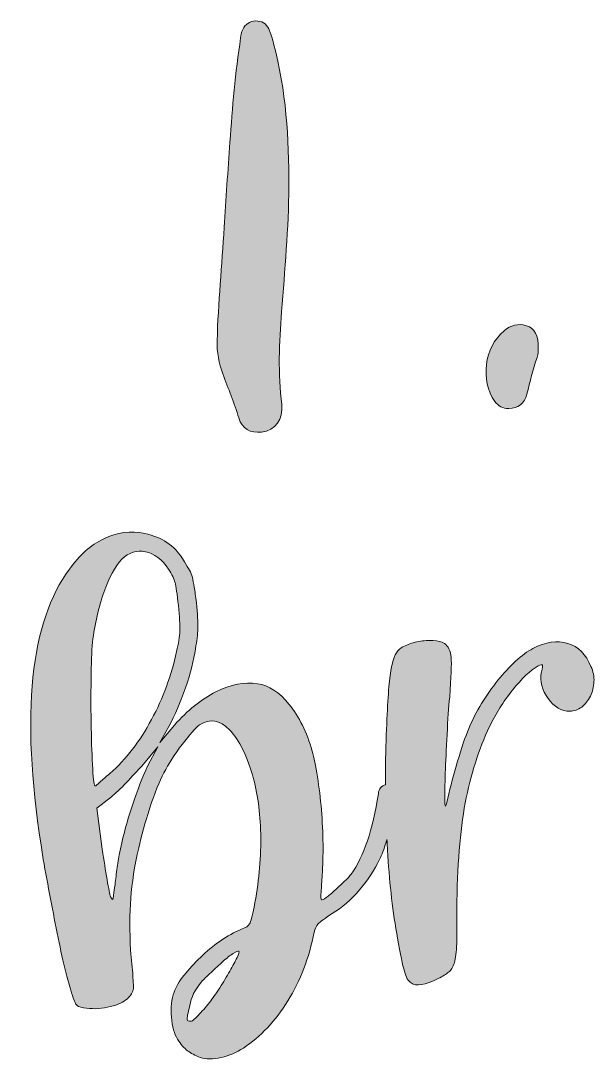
# Model space of a CAD drawing. Header units: inches. Extents: x 106 to 974, y -1026 to -54.
# Drawn here: x 464.4 to 662.3, y -412.7 to -54.4 of the extents above; entities that cross this region are included whole.
import ezdxf

# ---------------------------------------------------------------- set-up
doc = ezdxf.new("R2010")
doc.units = ezdxf.units.IN
doc.header["$MEASUREMENT"] = 0
doc.layers.add('Layer 1', color=7, linetype='Continuous')

# ---------------------------------------------------------------- blocks, each defined once
blk = doc.blocks.new('block 2')
at = {"layer": 'Layer 1', "true_color": 0xffffff}
h = blk.add_hatch(color=7, dxfattribs=at)
h.dxf.hatch_style = 2
edge = h.paths.add_edge_path()
edge.add_spline(control_points=[(539.63, -191.42), (540.69, -195.16), (543.64, -196.77), (547.5, -196.29), (552.12, -195.72), (555.07, -191.78), (554.45, -186.78), (553.14, -176.11), (553.54, -165.45), (554.37, -154.79), (555.5, -140.38), (556.82, -125.98), (556.87, -111.51), (556.93, -94.87), (555.96, -78.34), (551.62, -62.17), (551.17, -60.48), (550.71, -58.76), (549.99, -57.17), (549.14, -55.31), (547.52, -54.36), (545.43, -54.42), (543.34, -54.49), (541.9, -55.56), (540.96, -57.38), (540.49, -58.3), (540.41, -59.3), (540.26, -60.3), (538.45, -72.23), (537.39, -84.25), (536.55, -96.29), (535.87, -106.07), (535.2, -115.85), (534.59, -125.63), (533.79, -138.68), (532.53, -151.7), (532.14, -164.77), (532.02, -168.75), (532.75, -172.5), (534.09, -176.2), (535.93, -181.28), (538.15, -186.2), (539.63, -191.42)], knot_values=[0, 0, 0, 0, 1, 1, 1, 2, 2, 2, 3, 3, 3, 4, 4, 4, 5, 5, 5, 6, 6, 6, 7, 7, 7, 8, 8, 8, 9, 9, 9, 10, 10, 10, 11, 11, 11, 12, 12, 12, 13, 13, 13, 14, 14, 14, 14], degree=3, periodic=1)
h = blk.add_hatch(color=7, dxfattribs=at)
h.dxf.hatch_style = 2
edge = h.paths.add_edge_path()
edge.add_spline(control_points=[(632.78, -188.16), (635.93, -188.09), (638.28, -186.41), (639.07, -183.21), (640.13, -178.95), (641.05, -174.66), (642.57, -170.51), (642.99, -169.37), (642.92, -168.04), (642.97, -167.62), (643.06, -162.8), (641.8, -160.5), (638.85, -159.57), (635.97, -158.67), (633.44, -159.45), (631.14, -161.35), (624.34, -166.98), (622.86, -178.54), (627.99, -185.72), (629.2, -187.4), (630.74, -188.2), (632.78, -188.16)], knot_values=[0, 0, 0, 0, 1, 1, 1, 2, 2, 2, 3, 3, 3, 4, 4, 4, 5, 5, 5, 6, 6, 6, 7, 7, 7, 7], degree=3, periodic=1)
h = blk.add_hatch(color=7, dxfattribs=at)
h.dxf.hatch_style = 2
edge = h.paths.add_edge_path()
edge.add_spline(control_points=[(473.68, -352.2), (474.56, -356.8), (475.43, -361.34), (476.29, -365.84), (477.16, -370.35), (478.04, -374.56), (478.95, -378.48), (479.84, -382.4), (480.74, -385.85), (481.63, -388.82), (482.51, -391.59), (483.12, -393.25), (483.46, -393.79), (483.81, -394.33), (484.66, -394.71), (486.03, -394.95), (488.76, -395.42), (491.53, -395.36), (494.34, -394.77), (497.15, -394.18), (499.25, -393.34), (500.67, -392.23), (502.08, -391.12), (502.91, -389.97), (503.17, -388.8), (503.31, -388.4), (503.29, -386.82), (503.09, -384.07), (502.89, -381.32), (502.62, -378.33), (502.27, -375.11), (501.94, -368.45), (501.96, -362.47), (502.35, -357.16), (502.74, -351.85), (503.65, -346.06), (505.08, -339.78), (505.97, -335.66), (507.25, -331.07), (508.91, -326.01), (510.56, -320.95), (512.19, -316.9), (513.78, -313.86), (515.36, -310.82), (517.45, -307.58), (520.05, -304.14), (522.65, -300.7), (524.65, -298.43), (526.07, -297.32), (529.65, -295.02), (533.11, -295.61), (536.45, -299.07), (539.79, -302.55), (542.55, -308.18), (544.73, -315.99), (546.33, -321.94), (547.15, -328.75), (547.21, -336.4), (547.27, -344.05), (546.49, -351.98), (544.89, -360.19), (544.27, -363.32), (543.75, -365.24), (543.36, -365.96), (542.95, -366.67), (542.02, -367.3), (540.54, -367.84), (538.16, -368.86), (535.72, -370.22), (533.23, -371.93), (530.73, -373.63), (528.45, -375.5), (526.37, -377.55), (524.29, -379.59), (522.4, -381.66), (520.72, -383.75), (519.03, -385.85), (517.89, -387.79), (517.32, -389.57), (516.43, -391.97), (516.12, -394.83), (516.38, -398.15), (516.64, -401.47), (517.34, -404.03), (518.49, -405.82), (519.64, -407.61), (520.79, -408.92), (521.93, -409.75), (523.07, -410.59), (524.55, -411.39), (526.35, -412.15), (528.33, -412.7), (530.72, -412.68), (533.53, -412.1), (536.34, -411.51), (538.9, -410.42), (541.22, -408.83), (547.12, -404.94), (552.23, -399.51), (556.55, -392.53), (560.87, -385.56), (563.9, -377.67), (565.64, -368.87), (565.89, -367.7), (566.36, -366.74), (567.05, -365.99), (567.73, -365.25), (569.33, -364.07), (571.84, -362.46), (575.25, -360.37), (578.4, -357.64), (581.3, -354.27), (584.19, -350.9), (586.49, -347.39), (588.2, -343.76), (588.99, -342.15), (589.73, -340.2), (590.45, -337.92), (590.56, -337.57), (590.65, -337.21), (590.76, -336.86), (590.85, -338.79), (590.94, -340.72), (591.06, -342.57), (591.7, -352.56), (592.81, -362.02), (594.39, -370.95), (595.37, -376.47), (596.16, -380.27), (596.75, -382.36), (597.33, -384.45), (598.1, -385.78), (599.06, -386.34), (600.78, -387.66), (603.92, -387.17), (608.47, -384.85), (609.98, -384.08), (611.17, -383.36), (612.02, -382.69), (612.88, -382.02), (613.53, -380.92), (614, -379.39), (614.47, -377.87), (614.73, -375.67), (614.82, -372.82), (614.89, -369.96), (614.91, -365.97), (614.88, -360.83), (614.97, -346.17), (615.94, -333.98), (617.78, -324.26), (619.62, -314.54), (622.41, -305.77), (626.17, -297.94), (628.23, -293.55), (630.87, -289.34), (634.08, -285.32), (637.29, -281.31), (640.22, -278.53), (642.88, -276.99), (643.83, -276.6), (644.35, -276.5), (644.45, -276.69), (644.54, -276.88), (644.41, -277.65), (644.03, -278.98), (643.49, -282.22), (644.26, -285.31), (646.38, -288.24), (648.49, -291.18), (650.98, -292.64), (653.83, -292.62), (655.35, -292.61), (656.73, -292.13), (657.96, -291.16), (659.19, -290.21), (660.18, -288.96), (660.94, -287.43), (661.68, -285.91), (662.1, -284.24), (662.19, -282.43), (662.27, -280.62), (661.92, -278.86), (661.15, -277.15), (659.41, -272.98), (656.73, -270.33), (653.11, -269.21), (649.48, -268.09), (645.49, -268.69), (641.13, -271), (639.23, -271.97), (637.24, -273.41), (635.16, -275.33), (633.07, -277.24), (631.05, -279.45), (629.06, -281.93), (627.08, -284.42), (625.2, -287.1), (623.41, -289.96), (621.62, -292.83), (620.16, -295.69), (619.04, -298.56), (617.72, -301.61), (616.42, -305.38), (615.12, -309.86), (613.81, -314.34), (612.7, -318.58), (611.77, -322.59), (611.22, -325.07), (610.89, -325.93), (610.79, -325.16), (610.69, -324.41), (610.71, -320.69), (610.86, -314.03), (611.02, -310.22), (611.23, -305.75), (611.49, -300.61), (611.74, -295.46), (612.04, -291.18), (612.4, -287.75), (612.93, -280.9), (613.08, -276.33), (612.88, -274.04), (612.67, -271.76), (611.9, -270.15), (610.57, -269.2), (609.61, -268.64), (608.32, -268.32), (606.71, -268.23), (605.09, -268.15), (603.42, -268.25), (601.71, -268.55), (600, -268.85), (598.43, -269.33), (597.01, -270.01), (595.59, -270.69), (594.59, -271.5), (594.03, -272.45), (592.9, -274.17), (592.06, -277.75), (591.53, -283.18), (590.99, -288.61), (590.58, -297.22), (590.27, -309.02), (590.24, -312.1), (590.24, -315.11), (590.26, -318.04), (588.79, -318.33), (587.94, -319.34), (587.78, -321.12), (585.86, -333.58), (582.74, -342.82), (578.41, -348.83), (577.91, -349.46), (577.09, -350.32), (575.96, -351.4), (574.83, -352.48), (573.75, -353.5), (572.7, -354.47), (571.66, -355.45), (570.69, -356.27), (569.81, -356.94), (568.92, -357.61), (568.37, -357.86), (568.17, -357.69), (567.96, -357.52), (567.91, -356.62), (568.02, -354.98), (568.13, -353.34), (568.25, -351.36), (568.39, -349.05), (568.63, -345.96), (568.73, -342.46), (568.69, -338.54), (568.65, -334.62), (568.46, -330.66), (568.14, -326.68), (567.8, -322.7), (567.34, -318.87), (566.76, -315.2), (566.17, -311.53), (565.57, -308.58), (564.94, -306.35), (563.1, -299.85), (560.46, -294.48), (557.04, -290.26), (553.62, -286.03), (549.96, -283.65), (546.08, -283.11), (541.6, -282.44), (536.82, -283.39), (531.74, -285.94), (526.65, -288.5), (521.89, -292.31), (517.46, -297.38), (517.46, -297.38), (512.36, -303.39), (512.36, -303.39), (512.36, -303.39), (515.5, -297.88), (515.5, -297.88), (517.58, -294.02), (519.49, -289.56), (521.24, -284.49), (523, -279.41), (524.14, -274.94), (524.68, -271.05), (525.17, -268.51), (525.45, -266.18), (525.51, -264.07), (525.57, -261.96), (525.4, -259.01), (524.99, -255.22), (524.74, -252.95), (524.5, -251.16), (524.27, -249.85), (524.03, -248.53), (523.81, -247.41), (523.62, -246.47), (523.42, -245.54), (523.09, -244.71), (522.63, -243.99), (522.17, -243.28), (521.59, -242.29), (520.88, -241.02), (519.02, -237.97), (517.01, -235.74), (514.85, -234.35), (512.69, -232.95), (510.14, -231.94), (507.2, -231.29), (502.3, -230.29), (497.58, -230.89), (493.03, -233.1), (488.48, -235.32), (484.55, -238.8), (481.24, -243.56), (467.68, -261.67), (464.39, -293.42), (471.38, -338.81), (472.04, -343.14), (472.8, -347.6), (473.68, -352.2)], knot_values=[0, 0, 0, 0, 1, 1, 1, 2, 2, 2, 3, 3, 3, 4, 4, 4, 5, 5, 5, 6, 6, 6, 7, 7, 7, 8, 8, 8, 9, 9, 9, 10, 10, 10, 11, 11, 11, 12, 12, 12, 13, 13, 13, 14, 14, 14, 15, 15, 15, 16, 16, 16, 17, 17, 17, 18, 18, 18, 19, 19, 19, 20, 20, 20, 21, 21, 21, 22, 22, 22, 23, 23, 23, 24, 24, 24, 25, 25, 25, 26, 26, 26, 27, 27, 27, 28, 28, 28, 29, 29, 29, 30, 30, 30, 31, 31, 31, 32, 32, 32, 33, 33, 33, 34, 34, 34, 35, 35, 35, 36, 36, 36, 37, 37, 37, 38, 38, 38, 39, 39, 39, 40, 40, 40, 41, 41, 41, 42, 42, 42, 43, 43, 43, 44, 44, 44, 45, 45, 45, 46, 46, 46, 47, 47, 47, 48, 48, 48, 49, 49, 49, 50, 50, 50, 51, 51, 51, 52, 52, 52, 53, 53, 53, 54, 54, 54, 55, 55, 55, 56, 56, 56, 57, 57, 57, 58, 58, 58, 59, 59, 59, 60, 60, 60, 61, 61, 61, 62, 62, 62, 63, 63, 63, 64, 64, 64, 65, 65, 65, 66, 66, 66, 67, 67, 67, 68, 68, 68, 69, 69, 69, 70, 70, 70, 71, 71, 71, 72, 72, 72, 73, 73, 73, 74, 74, 74, 75, 75, 75, 76, 76, 76, 77, 77, 77, 78, 78, 78, 79, 79, 79, 80, 80, 80, 81, 81, 81, 82, 82, 82, 83, 83, 83, 84, 84, 84, 85, 85, 85, 86, 86, 86, 87, 87, 87, 88, 88, 88, 89, 89, 89, 90, 90, 90, 91, 91, 91, 92, 92, 92, 93, 93, 93, 94, 94, 94, 95, 95, 95, 96, 96, 96, 97, 97, 97, 98, 98, 98, 99, 99, 99, 100, 100, 100, 101, 101, 101, 102, 102, 102, 103, 103, 103, 104, 104, 104, 105, 105, 105, 106, 106, 106, 107, 107, 107, 108, 108, 108, 109, 109, 109, 110, 110, 110, 111, 111, 111, 112, 112, 112, 113, 113, 113, 114, 114, 114, 114], degree=3, periodic=1)
edge = h.paths.add_edge_path()
edge.add_spline(control_points=[(539.01, -377.62), (538.39, -378.94), (537.55, -380.51), (536.5, -382.34), (535.45, -384.18), (534.32, -386.07), (533.09, -388.02), (531.87, -389.97), (530.66, -391.68), (529.48, -393.15), (528.13, -394.83), (526.85, -396.3), (525.65, -397.58), (524.45, -398.86), (523.66, -399.52), (523.28, -399.56), (522.33, -399.66), (521.83, -399.47), (521.78, -399), (521.73, -398.53), (522.03, -396.92), (522.7, -394.16), (523.17, -391.43), (524.5, -388.71), (526.7, -385.98), (527.56, -385.13), (528.69, -384.04), (530.08, -382.75), (531.48, -381.45), (532.83, -380.2), (534.13, -379.01), (535.44, -377.82), (536.63, -376.87), (537.71, -376.18), (538.78, -375.49), (539.42, -375.24), (539.63, -375.4), (539.84, -375.57), (539.63, -376.31), (539.01, -377.62)], knot_values=[0, 0, 0, 0, 1, 1, 1, 2, 2, 2, 3, 3, 3, 4, 4, 4, 5, 5, 5, 6, 6, 6, 7, 7, 7, 8, 8, 8, 9, 9, 9, 10, 10, 10, 11, 11, 11, 12, 12, 12, 13, 13, 13, 13], degree=3, periodic=1)
edge = h.paths.add_edge_path()
edge.add_spline(control_points=[(508.13, -311.6), (506.44, -315.22), (504.66, -319.82), (502.8, -325.38), (500.94, -330.94), (499.47, -336.55), (498.38, -342.22), (498, -343.98), (497.69, -345.93), (497.44, -348.06), (497.2, -350.2), (496.97, -352.04), (496.76, -353.59), (496.45, -355.92), (496.25, -357.24), (496.19, -357.53), (496.13, -357.83), (495.86, -357.52), (495.38, -356.61), (495.12, -355.88), (494.71, -353.91), (494.18, -350.71), (493.65, -347.52), (493.08, -344.04), (492.49, -340.27), (492.49, -340.27), (490.69, -326.11), (490.69, -326.11), (490.69, -326.11), (495.65, -322.13), (495.65, -322.13), (497.04, -321.02), (498.76, -319.4), (500.79, -317.27), (502.84, -315.13), (504.61, -313.22), (506.14, -311.52), (506.14, -311.52), (511.67, -304.9), (511.67, -304.9), (511.67, -304.9), (508.13, -311.6), (508.13, -311.6)], knot_values=[0, 0, 0, 0, 1, 1, 1, 2, 2, 2, 3, 3, 3, 4, 4, 4, 5, 5, 5, 6, 6, 6, 7, 7, 7, 8, 8, 8, 9, 9, 9, 10, 10, 10, 11, 11, 11, 12, 12, 12, 13, 13, 13, 14, 14, 14, 14], degree=3, periodic=1)
edge = h.paths.add_edge_path()
edge.add_spline(control_points=[(488.65, -281.82), (488.72, -276.26), (488.88, -271.93), (489.12, -268.84), (489.96, -262.44), (491.26, -256.7), (493.02, -251.63), (494.77, -246.56), (496.84, -242.74), (499.25, -240.19), (501.68, -237.82), (504.41, -236.96), (507.44, -237.58), (510.48, -238.22), (513.13, -240.23), (515.41, -243.62), (516.56, -245.41), (517.3, -246.96), (517.64, -248.26), (517.97, -249.57), (518.35, -252.21), (518.78, -256.18), (519.18, -259.97), (519.35, -262.87), (519.28, -264.88), (519.21, -266.9), (518.84, -269.29), (518.18, -272.04), (516.38, -280.27), (513.49, -288.1), (509.51, -295.51), (505.52, -302.93), (500.73, -309.14), (495.14, -314.14), (493.73, -315.25), (492.59, -316.24), (491.73, -317.09), (490.86, -317.95), (490.33, -318.39), (490.14, -318.41), (489.76, -318.45), (489.46, -316.47), (489.22, -312.48), (488.98, -308.49), (488.81, -303.77), (488.7, -298.32), (488.59, -292.88), (488.58, -287.38), (488.65, -281.82)], knot_values=[0, 0, 0, 0, 1, 1, 1, 2, 2, 2, 3, 3, 3, 4, 4, 4, 5, 5, 5, 6, 6, 6, 7, 7, 7, 8, 8, 8, 9, 9, 9, 10, 10, 10, 11, 11, 11, 12, 12, 12, 13, 13, 13, 14, 14, 14, 15, 15, 15, 16, 16, 16, 16], degree=3, periodic=1)
at = {"layer": 'Layer 1', "lineweight": 0}
for points, knots in [([(539.63, -191.42), (540.69, -195.16), (543.64, -196.77), (547.5, -196.29), (552.12, -195.72), (555.07, -191.78), (554.45, -186.78), (553.14, -176.11), (553.54, -165.45), (554.37, -154.79), (555.5, -140.38), (556.82, -125.98), (556.87, -111.51), (556.93, -94.87), (555.96, -78.34), (551.62, -62.17), (551.17, -60.48), (550.71, -58.76), (549.99, -57.17), (549.14, -55.31), (547.52, -54.36), (545.43, -54.42), (543.34, -54.49), (541.9, -55.56), (540.96, -57.38), (540.49, -58.3), (540.41, -59.3), (540.26, -60.3), (538.45, -72.23), (537.39, -84.25), (536.55, -96.29), (535.87, -106.07), (535.2, -115.85), (534.59, -125.63), (533.79, -138.68), (532.53, -151.7), (532.14, -164.77), (532.02, -168.75), (532.75, -172.5), (534.09, -176.2), (535.93, -181.28), (538.15, -186.2), (539.63, -191.42)], [0, 0, 0, 0, 1, 1, 1, 2, 2, 2, 3, 3, 3, 4, 4, 4, 5, 5, 5, 6, 6, 6, 7, 7, 7, 8, 8, 8, 9, 9, 9, 10, 10, 10, 11, 11, 11, 12, 12, 12, 13, 13, 13, 14, 14, 14, 14]), ([(632.78, -188.16), (635.93, -188.09), (638.28, -186.41), (639.07, -183.21), (640.13, -178.95), (641.05, -174.66), (642.57, -170.51), (642.99, -169.37), (642.92, -168.04), (642.97, -167.62), (643.06, -162.8), (641.8, -160.5), (638.85, -159.57), (635.97, -158.67), (633.44, -159.45), (631.14, -161.35), (624.34, -166.98), (622.86, -178.54), (627.99, -185.72), (629.2, -187.4), (630.74, -188.2), (632.78, -188.16)], [0, 0, 0, 0, 1, 1, 1, 2, 2, 2, 3, 3, 3, 4, 4, 4, 5, 5, 5, 6, 6, 6, 7, 7, 7, 7]), ([(473.68, -352.2), (474.56, -356.8), (475.43, -361.34), (476.29, -365.84), (477.16, -370.35), (478.04, -374.56), (478.95, -378.48), (479.84, -382.4), (480.74, -385.85), (481.63, -388.82), (482.51, -391.59), (483.12, -393.25), (483.46, -393.79), (483.81, -394.33), (484.66, -394.71), (486.03, -394.95), (488.76, -395.42), (491.53, -395.36), (494.34, -394.77), (497.15, -394.18), (499.25, -393.34), (500.67, -392.23), (502.08, -391.12), (502.91, -389.97), (503.17, -388.8), (503.31, -388.4), (503.29, -386.82), (503.09, -384.07), (502.89, -381.32), (502.62, -378.33), (502.27, -375.11), (501.94, -368.45), (501.96, -362.47), (502.35, -357.16), (502.74, -351.85), (503.65, -346.06), (505.08, -339.78), (505.97, -335.66), (507.25, -331.07), (508.91, -326.01), (510.56, -320.95), (512.19, -316.9), (513.78, -313.86), (515.36, -310.82), (517.45, -307.58), (520.05, -304.14), (522.65, -300.7), (524.65, -298.43), (526.07, -297.32), (529.65, -295.02), (533.11, -295.61), (536.45, -299.07), (539.79, -302.55), (542.55, -308.18), (544.73, -315.99), (546.33, -321.94), (547.15, -328.75), (547.21, -336.4), (547.27, -344.05), (546.49, -351.98), (544.89, -360.19), (544.27, -363.32), (543.75, -365.24), (543.36, -365.96), (542.95, -366.67), (542.02, -367.3), (540.54, -367.84), (538.16, -368.86), (535.72, -370.22), (533.23, -371.93), (530.73, -373.63), (528.45, -375.5), (526.37, -377.55), (524.29, -379.59), (522.4, -381.66), (520.72, -383.75), (519.03, -385.85), (517.89, -387.79), (517.32, -389.57), (516.43, -391.97), (516.12, -394.83), (516.38, -398.15), (516.64, -401.47), (517.34, -404.03), (518.49, -405.82), (519.64, -407.61), (520.79, -408.92), (521.93, -409.75), (523.07, -410.59), (524.55, -411.39), (526.35, -412.15), (528.33, -412.7), (530.72, -412.68), (533.53, -412.1), (536.34, -411.51), (538.9, -410.42), (541.22, -408.83), (547.12, -404.94), (552.23, -399.51), (556.55, -392.53), (560.87, -385.56), (563.9, -377.67), (565.64, -368.87), (565.89, -367.7), (566.36, -366.74), (567.05, -365.99), (567.73, -365.25), (569.33, -364.07), (571.84, -362.46), (575.25, -360.37), (578.4, -357.64), (581.3, -354.27), (584.19, -350.9), (586.49, -347.39), (588.2, -343.76), (588.99, -342.15), (589.73, -340.2), (590.45, -337.92), (590.56, -337.57), (590.65, -337.21), (590.76, -336.86), (590.85, -338.79), (590.94, -340.72), (591.06, -342.57), (591.7, -352.56), (592.81, -362.02), (594.39, -370.95), (595.37, -376.47), (596.16, -380.27), (596.75, -382.36), (597.33, -384.45), (598.1, -385.78), (599.06, -386.34), (600.78, -387.66), (603.92, -387.17), (608.47, -384.85), (609.98, -384.08), (611.17, -383.36), (612.02, -382.69), (612.88, -382.02), (613.53, -380.92), (614, -379.39), (614.47, -377.87), (614.73, -375.67), (614.82, -372.82), (614.89, -369.96), (614.91, -365.97), (614.88, -360.83), (614.97, -346.17), (615.94, -333.98), (617.78, -324.26), (619.62, -314.54), (622.41, -305.77), (626.17, -297.94), (628.23, -293.55), (630.87, -289.34), (634.08, -285.32), (637.29, -281.31), (640.22, -278.53), (642.88, -276.99), (643.83, -276.6), (644.35, -276.5), (644.45, -276.69), (644.54, -276.88), (644.41, -277.65), (644.03, -278.98), (643.49, -282.22), (644.26, -285.31), (646.38, -288.24), (648.49, -291.18), (650.98, -292.64), (653.83, -292.62), (655.35, -292.61), (656.73, -292.13), (657.96, -291.16), (659.19, -290.21), (660.18, -288.96), (660.94, -287.43), (661.68, -285.91), (662.1, -284.24), (662.19, -282.43), (662.27, -280.62), (661.92, -278.86), (661.15, -277.15), (659.41, -272.98), (656.73, -270.33), (653.11, -269.21), (649.48, -268.09), (645.49, -268.69), (641.13, -271), (639.23, -271.97), (637.24, -273.41), (635.16, -275.33), (633.07, -277.24), (631.05, -279.45), (629.06, -281.93), (627.08, -284.42), (625.2, -287.1), (623.41, -289.96), (621.62, -292.83), (620.16, -295.69), (619.04, -298.56), (617.72, -301.61), (616.42, -305.38), (615.12, -309.86), (613.81, -314.34), (612.7, -318.58), (611.77, -322.59), (611.22, -325.07), (610.89, -325.93), (610.79, -325.16), (610.69, -324.41), (610.71, -320.69), (610.86, -314.03), (611.02, -310.22), (611.23, -305.75), (611.49, -300.61), (611.74, -295.46), (612.04, -291.18), (612.4, -287.75), (612.93, -280.9), (613.08, -276.33), (612.88, -274.04), (612.67, -271.76), (611.9, -270.15), (610.57, -269.2), (609.61, -268.64), (608.32, -268.32), (606.71, -268.23), (605.09, -268.15), (603.42, -268.25), (601.71, -268.55), (600, -268.85), (598.43, -269.33), (597.01, -270.01), (595.59, -270.69), (594.59, -271.5), (594.03, -272.45), (592.9, -274.17), (592.06, -277.75), (591.53, -283.18), (590.99, -288.61), (590.58, -297.22), (590.27, -309.02), (590.24, -312.1), (590.24, -315.11), (590.26, -318.04), (588.79, -318.33), (587.94, -319.34), (587.78, -321.12), (585.86, -333.58), (582.74, -342.82), (578.41, -348.83), (577.91, -349.46), (577.09, -350.32), (575.96, -351.4), (574.83, -352.48), (573.75, -353.5), (572.7, -354.47), (571.66, -355.45), (570.69, -356.27), (569.81, -356.94), (568.92, -357.61), (568.37, -357.86), (568.17, -357.69), (567.96, -357.52), (567.91, -356.62), (568.02, -354.98), (568.13, -353.34), (568.25, -351.36), (568.39, -349.05), (568.63, -345.96), (568.73, -342.46), (568.69, -338.54), (568.65, -334.62), (568.46, -330.66), (568.14, -326.68), (567.8, -322.7), (567.34, -318.87), (566.76, -315.2), (566.17, -311.53), (565.57, -308.58), (564.94, -306.35), (563.1, -299.85), (560.46, -294.48), (557.04, -290.26), (553.62, -286.03), (549.96, -283.65), (546.08, -283.11), (541.6, -282.44), (536.82, -283.39), (531.74, -285.94), (526.65, -288.5), (521.89, -292.31), (517.46, -297.38), (517.46, -297.38), (512.36, -303.39), (512.36, -303.39), (512.36, -303.39), (515.5, -297.88), (515.5, -297.88), (517.58, -294.02), (519.49, -289.56), (521.24, -284.49), (523, -279.41), (524.14, -274.94), (524.68, -271.05), (525.17, -268.51), (525.45, -266.18), (525.51, -264.07), (525.57, -261.96), (525.4, -259.01), (524.99, -255.22), (524.74, -252.95), (524.5, -251.16), (524.27, -249.85), (524.03, -248.53), (523.81, -247.41), (523.62, -246.47), (523.42, -245.54), (523.09, -244.71), (522.63, -243.99), (522.17, -243.28), (521.59, -242.29), (520.88, -241.02), (519.02, -237.97), (517.01, -235.74), (514.85, -234.35), (512.69, -232.95), (510.14, -231.94), (507.2, -231.29), (502.3, -230.29), (497.58, -230.89), (493.03, -233.1), (488.48, -235.32), (484.55, -238.8), (481.24, -243.56), (467.68, -261.67), (464.39, -293.42), (471.38, -338.81), (472.04, -343.14), (472.8, -347.6), (473.68, -352.2)], [0, 0, 0, 0, 1, 1, 1, 2, 2, 2, 3, 3, 3, 4, 4, 4, 5, 5, 5, 6, 6, 6, 7, 7, 7, 8, 8, 8, 9, 9, 9, 10, 10, 10, 11, 11, 11, 12, 12, 12, 13, 13, 13, 14, 14, 14, 15, 15, 15, 16, 16, 16, 17, 17, 17, 18, 18, 18, 19, 19, 19, 20, 20, 20, 21, 21, 21, 22, 22, 22, 23, 23, 23, 24, 24, 24, 25, 25, 25, 26, 26, 26, 27, 27, 27, 28, 28, 28, 29, 29, 29, 30, 30, 30, 31, 31, 31, 32, 32, 32, 33, 33, 33, 34, 34, 34, 35, 35, 35, 36, 36, 36, 37, 37, 37, 38, 38, 38, 39, 39, 39, 40, 40, 40, 41, 41, 41, 42, 42, 42, 43, 43, 43, 44, 44, 44, 45, 45, 45, 46, 46, 46, 47, 47, 47, 48, 48, 48, 49, 49, 49, 50, 50, 50, 51, 51, 51, 52, 52, 52, 53, 53, 53, 54, 54, 54, 55, 55, 55, 56, 56, 56, 57, 57, 57, 58, 58, 58, 59, 59, 59, 60, 60, 60, 61, 61, 61, 62, 62, 62, 63, 63, 63, 64, 64, 64, 65, 65, 65, 66, 66, 66, 67, 67, 67, 68, 68, 68, 69, 69, 69, 70, 70, 70, 71, 71, 71, 72, 72, 72, 73, 73, 73, 74, 74, 74, 75, 75, 75, 76, 76, 76, 77, 77, 77, 78, 78, 78, 79, 79, 79, 80, 80, 80, 81, 81, 81, 82, 82, 82, 83, 83, 83, 84, 84, 84, 85, 85, 85, 86, 86, 86, 87, 87, 87, 88, 88, 88, 89, 89, 89, 90, 90, 90, 91, 91, 91, 92, 92, 92, 93, 93, 93, 94, 94, 94, 95, 95, 95, 96, 96, 96, 97, 97, 97, 98, 98, 98, 99, 99, 99, 100, 100, 100, 101, 101, 101, 102, 102, 102, 103, 103, 103, 104, 104, 104, 105, 105, 105, 106, 106, 106, 107, 107, 107, 108, 108, 108, 109, 109, 109, 110, 110, 110, 111, 111, 111, 112, 112, 112, 113, 113, 113, 114, 114, 114, 114]), ([(488.65, -281.82), (488.72, -276.26), (488.88, -271.93), (489.12, -268.84), (489.96, -262.44), (491.26, -256.7), (493.02, -251.63), (494.77, -246.56), (496.84, -242.74), (499.25, -240.19), (501.68, -237.82), (504.41, -236.96), (507.44, -237.58), (510.48, -238.22), (513.13, -240.23), (515.41, -243.62), (516.56, -245.41), (517.3, -246.96), (517.64, -248.26), (517.97, -249.57), (518.35, -252.21), (518.78, -256.18), (519.18, -259.97), (519.35, -262.87), (519.28, -264.88), (519.21, -266.9), (518.84, -269.29), (518.18, -272.04), (516.38, -280.27), (513.49, -288.1), (509.51, -295.51), (505.52, -302.93), (500.73, -309.14), (495.14, -314.14), (493.73, -315.25), (492.59, -316.24), (491.73, -317.09), (490.86, -317.95), (490.33, -318.39), (490.14, -318.41), (489.76, -318.45), (489.46, -316.47), (489.22, -312.48), (488.98, -308.49), (488.81, -303.77), (488.7, -298.32), (488.59, -292.88), (488.58, -287.38), (488.65, -281.82)], [0, 0, 0, 0, 1, 1, 1, 2, 2, 2, 3, 3, 3, 4, 4, 4, 5, 5, 5, 6, 6, 6, 7, 7, 7, 8, 8, 8, 9, 9, 9, 10, 10, 10, 11, 11, 11, 12, 12, 12, 13, 13, 13, 14, 14, 14, 15, 15, 15, 16, 16, 16, 16]), ([(508.13, -311.6), (506.44, -315.22), (504.66, -319.82), (502.8, -325.38), (500.94, -330.94), (499.47, -336.55), (498.38, -342.22), (498, -343.98), (497.69, -345.93), (497.44, -348.06), (497.2, -350.2), (496.97, -352.04), (496.76, -353.59), (496.45, -355.92), (496.25, -357.24), (496.19, -357.53), (496.13, -357.83), (495.86, -357.52), (495.38, -356.61), (495.12, -355.88), (494.71, -353.91), (494.18, -350.71), (493.65, -347.52), (493.08, -344.04), (492.49, -340.27), (492.49, -340.27), (490.69, -326.11), (490.69, -326.11), (490.69, -326.11), (495.65, -322.13), (495.65, -322.13), (497.04, -321.02), (498.76, -319.4), (500.79, -317.27), (502.84, -315.13), (504.61, -313.22), (506.14, -311.52), (506.14, -311.52), (511.67, -304.9), (511.67, -304.9), (511.67, -304.9), (508.13, -311.6), (508.13, -311.6)], [0, 0, 0, 0, 1, 1, 1, 2, 2, 2, 3, 3, 3, 4, 4, 4, 5, 5, 5, 6, 6, 6, 7, 7, 7, 8, 8, 8, 9, 9, 9, 10, 10, 10, 11, 11, 11, 12, 12, 12, 13, 13, 13, 14, 14, 14, 14]), ([(539.01, -377.62), (538.39, -378.94), (537.55, -380.51), (536.5, -382.34), (535.45, -384.18), (534.32, -386.07), (533.09, -388.02), (531.87, -389.97), (530.66, -391.68), (529.48, -393.15), (528.13, -394.83), (526.85, -396.3), (525.65, -397.58), (524.45, -398.86), (523.66, -399.52), (523.28, -399.56), (522.33, -399.66), (521.83, -399.47), (521.78, -399), (521.73, -398.53), (522.03, -396.92), (522.7, -394.16), (523.17, -391.43), (524.5, -388.71), (526.7, -385.98), (527.56, -385.13), (528.69, -384.04), (530.08, -382.75), (531.48, -381.45), (532.83, -380.2), (534.13, -379.01), (535.44, -377.82), (536.63, -376.87), (537.71, -376.18), (538.78, -375.49), (539.42, -375.24), (539.63, -375.4), (539.84, -375.57), (539.63, -376.31), (539.01, -377.62)], [0, 0, 0, 0, 1, 1, 1, 2, 2, 2, 3, 3, 3, 4, 4, 4, 5, 5, 5, 6, 6, 6, 7, 7, 7, 8, 8, 8, 9, 9, 9, 10, 10, 10, 11, 11, 11, 12, 12, 12, 13, 13, 13, 13])]:
    blk.add_open_spline(points, degree=3, knots=knots, dxfattribs=at)

msp = doc.modelspace()

# ---------------------------------------------------------------- block references
at = {"layer": 'Layer 1'}
msp.add_blockref('block 2', (0, 0), dxfattribs=at)

doc.saveas('drawing.dxf')
